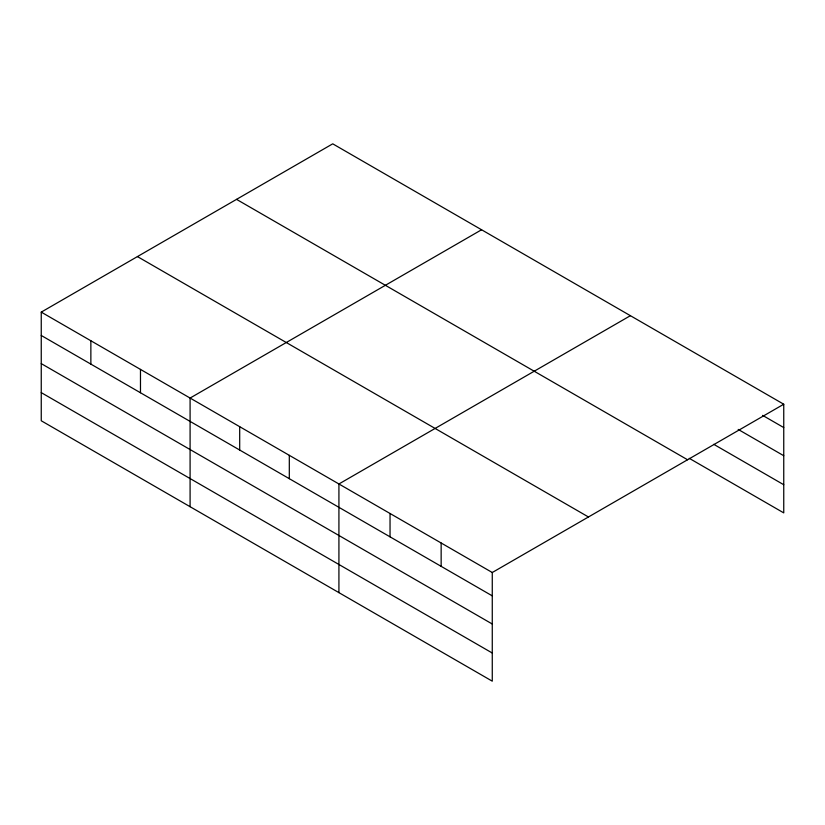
<?xml version="1.0" encoding="UTF-8"?>
<svg xmlns="http://www.w3.org/2000/svg" width="825" height="825" viewBox="0 0 825 825"><rect width="100%" height="100%" fill="white"/><g stroke="black" fill="none" stroke-linecap="round" stroke-linejoin="round"><path stroke-width="1.24" d="M41.25 312.118L492.267 572.509L492.267 681.172L41.25 420.771L41.25 312.118L332.733 143.828L783.75 404.229L783.75 512.882L689.298 458.349M481.573 229.763L190.09 398.052L190.09 506.705M630.403 315.686L338.92 483.976L338.92 592.639M492.267 572.509L783.75 404.229M762.64 415.377L783.75 427.567M738.189 429.423L783.75 455.72M713.749 444.314L783.75 484.729M236.548 199.372L687.565 459.762M137.435 256.585L588.452 516.976M41.25 335.466L492.267 595.856M41.25 363.619L492.267 624.009M41.25 392.628L492.267 653.018M441.148 543.005L441.148 566.342M390.039 513.49L390.039 536.838M289.307 455.338L289.307 478.686M239.693 426.69L239.693 450.037M140.477 369.404L140.477 392.752M90.863 340.766L90.863 364.114"/></g></svg>
